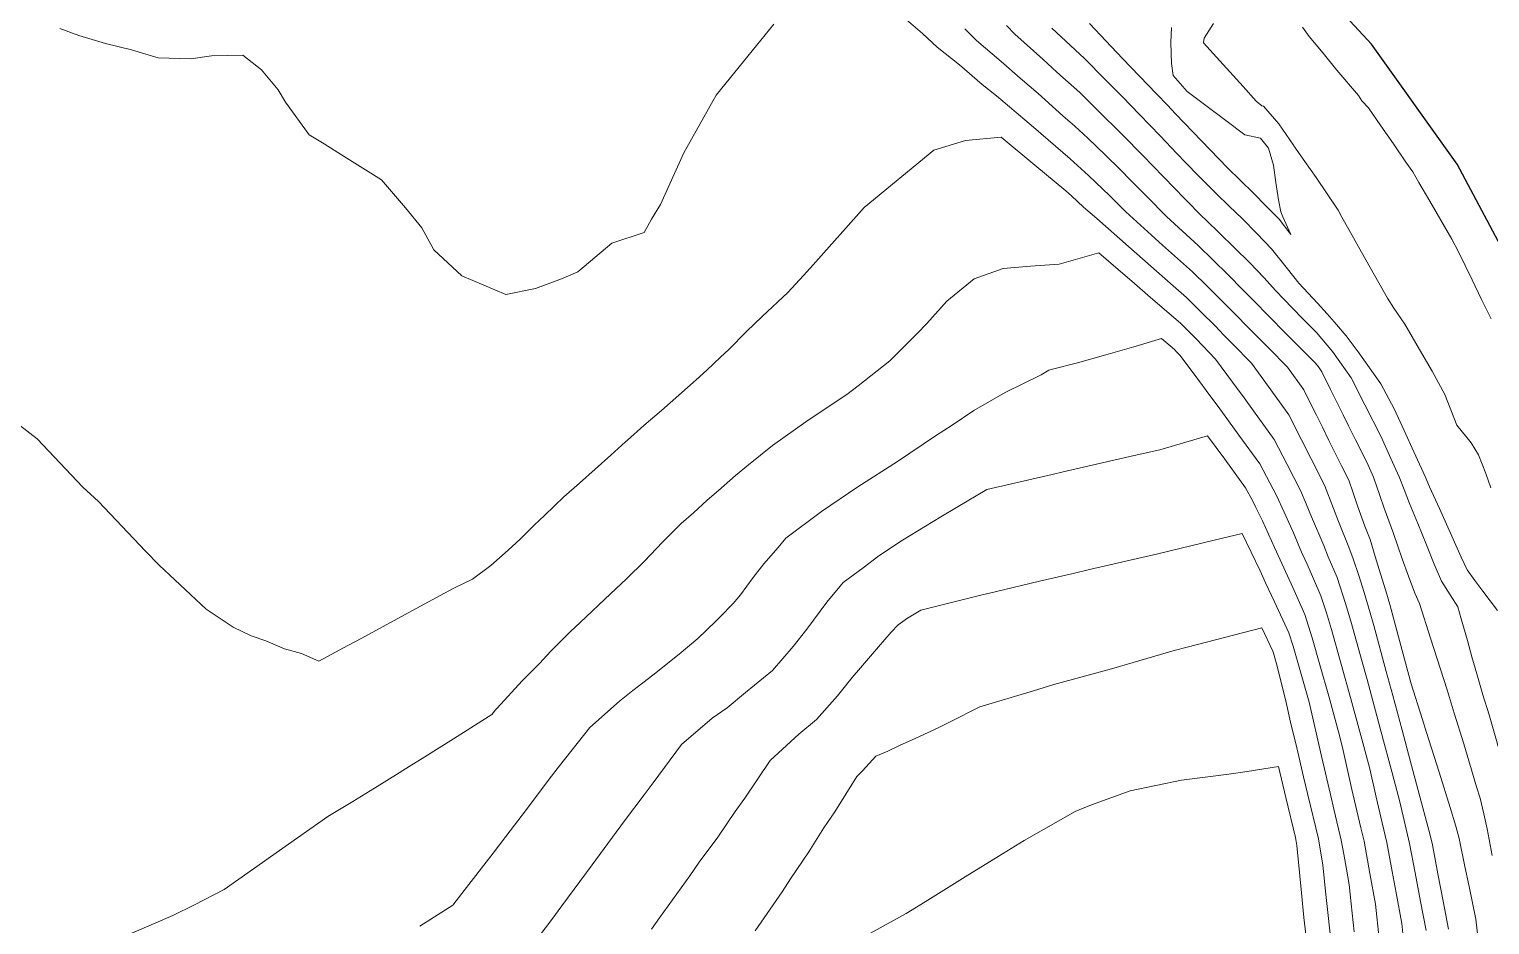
# Model space of a CAD drawing. Header units: inches. Extents: x 11351264 to 11356330, y 6702313 to 6706468.
# Drawn here: x 11355827.6 to 11356083.7, y 6705232.6 to 6705389.6 of the extents above; entities that cross this region are included whole.
import ezdxf

# ---------------------------------------------------------------- set-up
doc = ezdxf.new("R2010")
doc.units = ezdxf.units.IN
doc.header["$MEASUREMENT"] = 0
doc.layers.add('Shumate_Contours_clip1', color=7, linetype='Continuous', lineweight=0)
doc.layers.add('Shumate_Streets_clip1', color=7, linetype='Continuous')

msp = doc.modelspace()

# ---------------------------------------------------------------- linework, layer by layer
at = {"layer": 'Shumate_Contours_clip1'}
for points, elevation in [([(11355980.16, 6705392.39), (11355984.28, 6705388.86), (11355986.81, 6705386.5), (11355990.72, 6705383.36), (11355994.73, 6705379.97), (11355997.21, 6705377.96), (11356003.7, 6705372.47), (11356010.17, 6705366.9), (11356013.35, 6705363.98), (11356017.09, 6705360.41), (11356019.93, 6705357.6), (11356023.76, 6705354.12), (11356026.33, 6705351.77), (11356031.57, 6705347.11), (11356034.18, 6705344.57), (11356035.95, 6705342.82), (11356038.88, 6705339.88), (11356041.58, 6705337.13), (11356043.27, 6705335.41), (11356044.91, 6705333.75), (11356048.24, 6705330.37), (11356051.1, 6705326.41), (11356052.06, 6705324.47), (11356053.32, 6705321.97), (11356054.37, 6705319.84), (11356055.53, 6705317.54), (11356056.68, 6705315.2), (11356057.74, 6705313.1), (11356058.99, 6705310.57), (11356059.78, 6705308.33), (11356060.56, 6705306.08), (11356061.79, 6705302.52), (11356062.73, 6705300.17), (11356063.64, 6705297.18), (11356064.56, 6705294.18), (11356065.47, 6705291.17), (11356066.18, 6705288.8), (11356068.76, 6705279.18), (11356069.92, 6705274.87), (11356071.87, 6705268.79), (11356072.64, 6705266.31), (11356074.85, 6705259.38), (11356076.76, 6705253.19), (11356077.8, 6705249.92), (11356078.34, 6705247.76), (11356079.36, 6705242.85), (11356080.1, 6705239.31), (11356081.27, 6705233.64), (11356082.11, 6705226.4)], 1374), ([(11355832.97, 6705389.75), (11355836.33, 6705388.55), (11355840.99, 6705387.14), (11355845.58, 6705386.03), (11355850.24, 6705384.64), (11355855.97, 6705384.43), (11355859.59, 6705384.95), (11355865.08, 6705385.08), (11355868.34, 6705382.51), (11355871.26, 6705379), (11355872.55, 6705376.84), (11355876.73, 6705371.14), (11355879.34, 6705369.51), (11355882.85, 6705367.32), (11355889.37, 6705363.23), (11355893.61, 6705358.29), (11355896.44, 6705354.81), (11355898.57, 6705350.98), (11355903.47, 6705346.37), (11355911.19, 6705343.13), (11355916.37, 6705344.17), (11355920.95, 6705345.89), (11355923.79, 6705347.07), (11355929.79, 6705352.13), (11355935.44, 6705353.97), (11355936.76, 6705356.31), (11355938.3, 6705358.92), (11355942.42, 6705367.97), (11355948.07, 6705378.07), (11355952.1, 6705383.06), (11355958.16, 6705390.52)], 1374), ([(11355991.65, 6705389.69), (11355993.75, 6705387.65), (11355998.07, 6705383.99), (11356001.36, 6705381.06), (11356004.53, 6705378.36), (11356008.88, 6705374.47), (11356010.99, 6705372.66), (11356013.23, 6705370.51), (11356016.35, 6705367.56), (11356018.92, 6705365.02), (11356020.78, 6705363.12), (11356023.66, 6705360.22), (11356027.05, 6705356.8), (11356032.62, 6705351.69), (11356035.23, 6705349.14), (11356037.83, 6705346.56), (11356040.42, 6705343.95), (11356042.21, 6705342.14), (11356045.12, 6705339.19), (11356047.85, 6705336.43), (11356049.33, 6705334.93), (11356051.04, 6705333.21), (11356053.17, 6705331.08), (11356053.68, 6705330.44), (11356054.29, 6705329.58), (11356055.82, 6705326.47), (11356058, 6705322.05), (11356058.98, 6705320.09), (11356060.19, 6705317.64), (11356061.34, 6705315.34), (11356062.39, 6705313.23), (11356063.34, 6705311.1), (11356064.44, 6705307.88), (11356065.22, 6705305.65), (11356066, 6705303.42), (11356066.85, 6705301.21), (11356068.35, 6705296.8), (11356069.45, 6705293.76), (11356070.57, 6705290.74), (11356071.42, 6705288.96), (11356073.35, 6705282.86), (11356076.23, 6705273.82), (11356077.49, 6705269.72), (11356079.17, 6705264.35), (11356081.42, 6705256.8), (11356082.04, 6705254.8), (11356082.66, 6705252.09), (11356083.26, 6705249.45), (11356084.13, 6705244.75)], 1372), ([(11355998.99, 6705390.27), (11356000.46, 6705388.76), (11356005.38, 6705384.38), (11356007.79, 6705382.13), (11356011.82, 6705378.52), (11356014.95, 6705375.45), (11356019.34, 6705371.14), (11356022.96, 6705367.44), (11356024.64, 6705365.69), (11356026.55, 6705363.68), (11356030.17, 6705359.97), (11356033.43, 6705356.71), (11356033.77, 6705356.38), (11356034.07, 6705356.09), (11356036.35, 6705353.88), (11356038.97, 6705351.31), (11356041.58, 6705348.71), (11356044.18, 6705346.07), (11356046.16, 6705343.82), (11356049.14, 6705340.71), (11356050.87, 6705338.93), (11356053.34, 6705336.46), (11356056.13, 6705333.16), (11356057.45, 6705331.33), (11356059.43, 6705328.54), (11356061.82, 6705323.78), (11356064.69, 6705318.17), (11356066.4, 6705314.38), (11356067.84, 6705311.17), (11356068.7, 6705308.92), (11356069.64, 6705306.47), (11356071.09, 6705303), (11356072.64, 6705299.21), (11356074, 6705295.86), (11356075.28, 6705292.85), (11356076.77, 6705290.46), (11356078.1, 6705288.36), (11356078.68, 6705286.28), (11356079.81, 6705282.49), (11356080.59, 6705279.61), (11356081.48, 6705276.63), (11356082.51, 6705272.94), (11356083.59, 6705269.43), (11356086.37, 6705259.79)], 1370), ([(11356006.96, 6705389.83), (11356012.66, 6705384.5), (11356016.27, 6705380.81), (11356019.3, 6705377.76), (11356022.33, 6705374.71), (11356025.92, 6705370.97), (11356028.83, 6705367.84), (11356030.41, 6705366.18), (11356032.67, 6705363.9), (11356035.77, 6705360.86), (11356038.03, 6705358.64), (11356040.36, 6705356.37), (11356042.88, 6705353.82), (11356045.47, 6705351.12), (11356048.25, 6705347.62), (11356050.25, 6705345.1), (11356053.5, 6705341.6), (11356055.19, 6705339.72), (11356056.83, 6705337.88), (11356058.57, 6705335.88), (11356060.62, 6705333.05), (11356062.62, 6705330.28), (11356064.62, 6705327.48), (11356066.96, 6705323.06), (11356068.69, 6705319.31), (11356070.42, 6705315.55), (11356072.4, 6705311.24), (11356073.17, 6705309.43), (11356074.89, 6705305.61), (11356076.6, 6705301.79), (11356078.73, 6705297.09), (11356079.78, 6705294.86), (11356081.12, 6705292.97), (11356082.49, 6705291.11), (11356085.08, 6705287.73)], 1368), ([(11356013.53, 6705390.61), (11356016.38, 6705387.61), (11356019.35, 6705384.49), (11356022.33, 6705381.38), (11356025.31, 6705378.28), (11356027.2, 6705376.29), (11356028.63, 6705374.79), (11356031.66, 6705371.62), (11356034.71, 6705368.46), (11356037.76, 6705365.33), (11356040.01, 6705363.1), (11356042.27, 6705360.87), (11356044.52, 6705358.64), (11356046.52, 6705356.64), (11356046.81, 6705356.34), (11356048.82, 6705353.66), (11356047.43, 6705356.73), (11356047.07, 6705357.59), (11356046.67, 6705359.72), (11356046.23, 6705362.75), (11356045.8, 6705365.79), (11356044.94, 6705368.77), (11356043.55, 6705370.53), (11356040.8, 6705371.14), (11356037.43, 6705373.65), (11356034.63, 6705375.73), (11356030.69, 6705378.73), (11356028.21, 6705381.5), (11356027.92, 6705383.61), (11356027.82, 6705387.32), (11356027.89, 6705389.91)], 1366), ([(11356083.92, 6705309.22), (11356083.06, 6705311.75), (11356081.77, 6705315.01), (11356080.45, 6705317.1), (11356077.97, 6705320.21), (11356075.83, 6705325.6), (11356073.63, 6705329.66), (11356071.43, 6705333.5), (11356068.81, 6705337.94), (11356066.92, 6705340.73), (11356065.78, 6705342.5), (11356063.5, 6705346.52), (11356061.25, 6705350.54), (11356059.01, 6705354.54), (11356057.81, 6705356.66), (11356057.13, 6705357.92), (11356055.24, 6705360.77), (11356053.3, 6705363.62), (11356051.3, 6705366.47), (11356049.34, 6705369.18), (11356049.28, 6705369.31), (11356048.04, 6705371.19), (11356046.74, 6705373.02), (11356044.06, 6705376.15), (11356043.77, 6705376.22), (11356042.78, 6705377.01), (11356040.46, 6705379.59), (11356038.13, 6705382.18), (11356035.8, 6705384.76), (11356033.55, 6705387.24), (11356033.53, 6705387.32), (11356033.65, 6705388.08), (11356035.29, 6705390.64)], 1368), ([(11356083.98, 6705338.83), (11356082.3, 6705342.26), (11356080.62, 6705345.69), (11356078.19, 6705350.71), (11356077.07, 6705352.85), (11356075.14, 6705356.16), (11356073.22, 6705359.47), (11356071.3, 6705362.78), (11356070.24, 6705364.62), (11356069.02, 6705366.35), (11356066.83, 6705369.52), (11356064.63, 6705372.69), (11356062.44, 6705375.85), (11356061.27, 6705377.09), (11356060.7, 6705378.04), (11356056.93, 6705382.44), (11356054.49, 6705385.41), (11356052.06, 6705388.38), (11356050.9, 6705390)], 1370), ([(11355825.94, 6705320.21), (11355829, 6705317.83), (11355837.01, 6705309.33), (11355839.75, 6705306.82), (11355848, 6705298.14), (11355850.42, 6705295.66), (11355858.64, 6705287.93), (11355863.37, 6705284.83), (11355866.51, 6705283.26), (11355869.12, 6705282.42), (11355872.41, 6705280.99), (11355875.38, 6705280.18), (11355878.42, 6705278.82), (11355883.51, 6705281.57), (11355885.94, 6705282.9), (11355892.78, 6705286.62), (11355899.67, 6705290.36), (11355902.05, 6705291.66), (11355905.32, 6705293.19), (11355908.59, 6705295.62), (11355911.59, 6705298.33), (11355913.7, 6705300.26), (11355916.22, 6705302.74), (11355917.97, 6705304.38), (11355921.35, 6705307.64), (11355924.12, 6705310.04), (11355926.87, 6705312.49), (11355929.59, 6705314.97), (11355932.15, 6705317.27), (11355932.55, 6705317.58), (11355935.39, 6705320.13), (11355938.46, 6705322.79), (11355941.52, 6705325.48), (11355944.57, 6705328.17), (11355946.42, 6705329.84), (11355948.81, 6705332.12), (11355950.31, 6705333.51), (11355953.41, 6705336.62), (11355956.16, 6705339.25), (11355960.65, 6705343.46), (11355963.38, 6705346.48), (11355965.07, 6705348.32), (11355974.02, 6705358.36), (11355986.23, 6705368.44), (11355991.79, 6705370.11), (11355998.04, 6705370.68), (11356003.93, 6705365.81), (11356009.38, 6705361.3), (11356010.36, 6705360.4), (11356012.48, 6705358.43), (11356014.8, 6705356.46), (11356020.39, 6705351.53), (11356025.28, 6705347.2), (11356028.19, 6705344.65), (11356030.53, 6705342.61), (11356033.14, 6705340.05), (11356035.56, 6705337.61), (11356037.11, 6705336.02), (11356038.64, 6705334.45), (11356041.94, 6705331.07), (11356044.86, 6705327.08), (11356046.88, 6705324.28), (11356048.5, 6705322.03), (11356050.73, 6705317.62), (11356052.41, 6705314.3), (11356054.76, 6705309.68), (11356056.31, 6705305.58), (11356057.18, 6705303.31), (11356059, 6705298.82), (11356059.8, 6705296.81), (11356060.75, 6705293.85), (11356061.69, 6705290.88), (11356062.78, 6705287.34), (11356063.39, 6705285.08), (11356065.57, 6705277.05), (11356066.71, 6705272.81), (11356068.34, 6705266.74), (11356069.99, 6705260.57), (11356071.09, 6705256.43), (11356073.26, 6705248.35), (11356073.66, 6705246.63), (11356074.64, 6705241.55), (11356075.56, 6705236.77), (11356076.51, 6705231.86)], 1376), ([(11355845.63, 6705231.14), (11355852.81, 6705234.25), (11355856.6, 6705236.12), (11355861.83, 6705238.81), (11355866.94, 6705242.41), (11355871.48, 6705245.66), (11355880, 6705251.6), (11355884.35, 6705254.22), (11355887.39, 6705256.09), (11355892.01, 6705258.95), (11355894.73, 6705260.64), (11355896.52, 6705261.76), (11355902.03, 6705265.24), (11355908.74, 6705269.5), (11355909.2, 6705270.1), (11355909.33, 6705270.26), (11355909.69, 6705270.61), (11355914.04, 6705275.42), (11355917.13, 6705278.5), (11355919.04, 6705280.54), (11355922.55, 6705284.04), (11355924.21, 6705285.61), (11355929.55, 6705290.64), (11355932.38, 6705293.29), (11355935.52, 6705296.39), (11355938.67, 6705299.71), (11355940.17, 6705301.25), (11355941.91, 6705302.96), (11355944.09, 6705304.86), (11355946.51, 6705307.06), (11355948.51, 6705308.76), (11355951.48, 6705311.41), (11355953.73, 6705313.26), (11355957.95, 6705316.67), (11355963.8, 6705320.81), (11355967.72, 6705323.45), (11355970.96, 6705325.58), (11355972.97, 6705327.14), (11355978.5, 6705331.47), (11355983.37, 6705336.35), (11355985.04, 6705338.05), (11355988.5, 6705341.94), (11355993.31, 6705345.87), (11355998.4, 6705347.68), (11356003.22, 6705348.11), (11356008.24, 6705348.46), (11356010.27, 6705349), (11356015.15, 6705350.45), (11356018.97, 6705347.18), (11356020.95, 6705345.45), (11356024.23, 6705342.62), (11356029.49, 6705338.1), (11356032.23, 6705335.34), (11356035.65, 6705331.78), (11356038.63, 6705327.76), (11356040.65, 6705324.98), (11356042.29, 6705322.74), (11356045.93, 6705317.69), (11356048.18, 6705313.32), (11356050.53, 6705308.79), (11356051.53, 6705306.41), (11356052.48, 6705304.12), (11356054.6, 6705299.14), (11356055.39, 6705297.16), (11356056.95, 6705293.53), (11356058.41, 6705288.97), (11356059.39, 6705285.88), (11356061.35, 6705278.7), (11356062.21, 6705275.6), (11356064.69, 6705266.4), (11356066.59, 6705259.25), (11356067.94, 6705254.2), (11356069.67, 6705246.85), (11356070.63, 6705241.76), (11356071.6, 6705236.68), (11356072.56, 6705231.6)], 1378), ([(11355896.11, 6705232.39), (11355901.91, 6705236.07), (11355903.49, 6705238.1), (11355909, 6705245.17), (11355911.21, 6705248.12), (11355914.83, 6705252.81), (11355918.82, 6705258.15), (11355920.6, 6705260.48), (11355925.93, 6705267.21), (11355931.14, 6705271.84), (11355933.48, 6705273.72), (11355936.95, 6705276.37), (11355941.6, 6705280.05), (11355944.84, 6705282.83), (11355947.93, 6705285.78), (11355948.76, 6705286.62), (11355951.06, 6705288.94), (11355952.33, 6705290.49), (11355954.58, 6705293.49), (11355956.44, 6705295.91), (11355958.95, 6705298.77), (11355960.29, 6705300.38), (11355966.56, 6705305.07), (11355972.92, 6705309.39), (11355979.85, 6705313.87), (11355986.55, 6705318.32), (11355989.47, 6705320.21), (11355993.25, 6705322.77), (11355998.77, 6705325.97), (11356005.05, 6705329.04), (11356006.42, 6705329.84), (11356006.83, 6705329.96), (11356011.46, 6705331.14), (11356016.4, 6705332.52), (11356021.3, 6705333.95), (11356026.19, 6705335.4), (11356028.43, 6705333.47), (11356028.85, 6705333.04), (11356029.39, 6705332.48), (11356032.4, 6705328.45), (11356034.44, 6705325.67), (11356036.08, 6705323.47), (11356039.74, 6705318.45), (11356043.39, 6705313.42), (11356046.31, 6705307.9), (11356047.66, 6705304.96), (11356049.29, 6705301.36), (11356050.74, 6705297.97), (11356051.71, 6705295.82), (11356054.11, 6705290.27), (11356055.07, 6705287.32), (11356056, 6705284.42), (11356059.38, 6705272.24), (11356061.65, 6705263.86), (11356062.68, 6705259.99), (11356063.8, 6705255.02), (11356064.87, 6705250.5), (11356065.68, 6705247.06), (11356066.62, 6705241.98), (11356067.33, 6705238.22), (11356068.32, 6705232.84), (11356069.21, 6705224.07)], 1380), ([(11355914.82, 6705227.73), (11355919.25, 6705233.58), (11355921.01, 6705235.95), (11355926.33, 6705243.11), (11355928.42, 6705246.01), (11355932.01, 6705250.85), (11355935.42, 6705255.43), (11355937.05, 6705257.5), (11355941.97, 6705264.26), (11355947.4, 6705268.85), (11355949.99, 6705270.69), (11355953.24, 6705273.37), (11355957.96, 6705277.19), (11355961.59, 6705281.44), (11355963.97, 6705284.47), (11355967.46, 6705289.21), (11355970.35, 6705292.62), (11355973.83, 6705295.23), (11355976.62, 6705297.3), (11355980.74, 6705300.04), (11355987.46, 6705304.16), (11355990.23, 6705305.78), (11355995.56, 6705308.91), (11356006.97, 6705311.58), (11356008.94, 6705312.04), (11356021.35, 6705314.87), (11356025.85, 6705315.89), (11356030.45, 6705317.23), (11356034.21, 6705318.37), (11356037.25, 6705314.26), (11356040.91, 6705309.25), (11356042.11, 6705307.02), (11356042.69, 6705305.81), (11356043.86, 6705303.42), (11356045.99, 6705298.79), (11356047.63, 6705295.22), (11356049.17, 6705291.78), (11356051.3, 6705287.04), (11356052.61, 6705282.96), (11356053.94, 6705278.22), (11356055.52, 6705272.72), (11356057.39, 6705265.8), (11356057.99, 6705263.19), (11356059.55, 6705256.35), (11356061.13, 6705249.62), (11356061.69, 6705247.27), (11356062.72, 6705241.64), (11356063.69, 6705236.27), (11356064.32, 6705230.18)], 1382), ([(11355936.73, 6705231.86), (11355938.16, 6705233.84), (11355943.45, 6705241.21), (11355945.12, 6705243.6), (11355948.34, 6705247.98), (11355951.41, 6705252.49), (11355953.12, 6705254.85), (11355957.53, 6705261.4), (11355962.57, 6705266.06), (11355965.67, 6705268.59), (11355969.35, 6705272.78), (11355971.93, 6705275.97), (11355973.39, 6705277.65), (11355976.52, 6705281.37), (11355978.76, 6705283.91), (11355979.97, 6705285.19), (11355981.62, 6705286.41), (11355983.99, 6705287.8), (11355994.71, 6705290.47), (11355997.02, 6705291.02), (11356004.77, 6705292.84), (11356010.69, 6705294.22), (11356013.51, 6705294.9), (11356025.51, 6705297.68), (11356035.42, 6705300.06), (11356040.32, 6705301.2), (11356043.47, 6705294.66), (11356044.4, 6705292.6), (11356045.99, 6705289.25), (11356048.49, 6705283.82), (11356049.23, 6705281.5), (11356052.06, 6705271.66), (11356054.24, 6705262.19), (11356055.81, 6705255.45), (11356056.46, 6705252.67), (11356057.68, 6705247.49), (11356058.13, 6705245.03), (11356058.59, 6705242.4), (11356059.08, 6705239.68), (11356059.43, 6705236.3), (11356059.93, 6705231.39)], 1384), ([(11355954.91, 6705231.54), (11355959.66, 6705238.43), (11355961.1, 6705240.67), (11355964.31, 6705245.4), (11355966.98, 6705249.62), (11355968.87, 6705252.45), (11355972.72, 6705258.61), (11355973.73, 6705259.59), (11355976.05, 6705262.19), (11355978.17, 6705263.06), (11355980.2, 6705264.03), (11355983.63, 6705265.56), (11355987.09, 6705267.22), (11355989.01, 6705268.16), (11355994.28, 6705270.86), (11356003.74, 6705273.67), (11356007.29, 6705274.73), (11356017.39, 6705277.48), (11356028.39, 6705280.7), (11356030.67, 6705281.28), (11356043.78, 6705284.66), (11356045.69, 6705280.59), (11356045.86, 6705280.05), (11356046.52, 6705277.75), (11356048.01, 6705271.58), (11356048.81, 6705268.16), (11356049.9, 6705263.62), (11356051.08, 6705258.59), (11356051.78, 6705255.66), (11356053.67, 6705247.7), (11356054.48, 6705243.09), (11356055.05, 6705237.43), (11356055.32, 6705234.8), (11356056.07, 6705227.83)], 1386), ([(11355971.11, 6705228.96), (11355981.37, 6705234.63), (11355984.7, 6705236.64), (11355991.72, 6705241.01), (11355997.52, 6705244.61), (11356002.08, 6705247.43), (11356011.03, 6705252.47), (11356011.73, 6705252.79), (11356013.9, 6705253.68), (11356020.67, 6705256.11), (11356029.65, 6705258), (11356037.98, 6705259.04), (11356041.19, 6705259.5), (11356046.66, 6705260.35), (11356047.95, 6705254.96), (11356049.63, 6705247.91), (11356049.88, 6705246.5), (11356050.4, 6705241.23), (11356050.7, 6705238.22), (11356051.13, 6705233.93), (11356051.57, 6705229.92)], 1388)]:
    msp.add_lwpolyline(points, dxfattribs=dict(at, elevation=elevation))
at = {"layer": 'Shumate_Streets_clip1'}
msp.add_lwpolyline([(11355826, 6704933), (11355855, 6704939), (11355884, 6704948), (11355911, 6704959), (11355938, 6704972), (11355963, 6704987), (11355987, 6705004.5), (11356012, 6705024), (11356034, 6705045.5), (11356053, 6705069.5), (11356070, 6705095.5), (11356085, 6705123), (11356096, 6705152), (11356104, 6705182), (11356109, 6705212.5), (11356111, 6705243.5), (11356110, 6705269), (11356106, 6705294.5), (11356100, 6705319.5), (11356090, 6705343.5), (11356078, 6705366), (11356063, 6705387), (11356045, 6705406.5)], dxfattribs=at)

doc.saveas('drawing.dxf')
